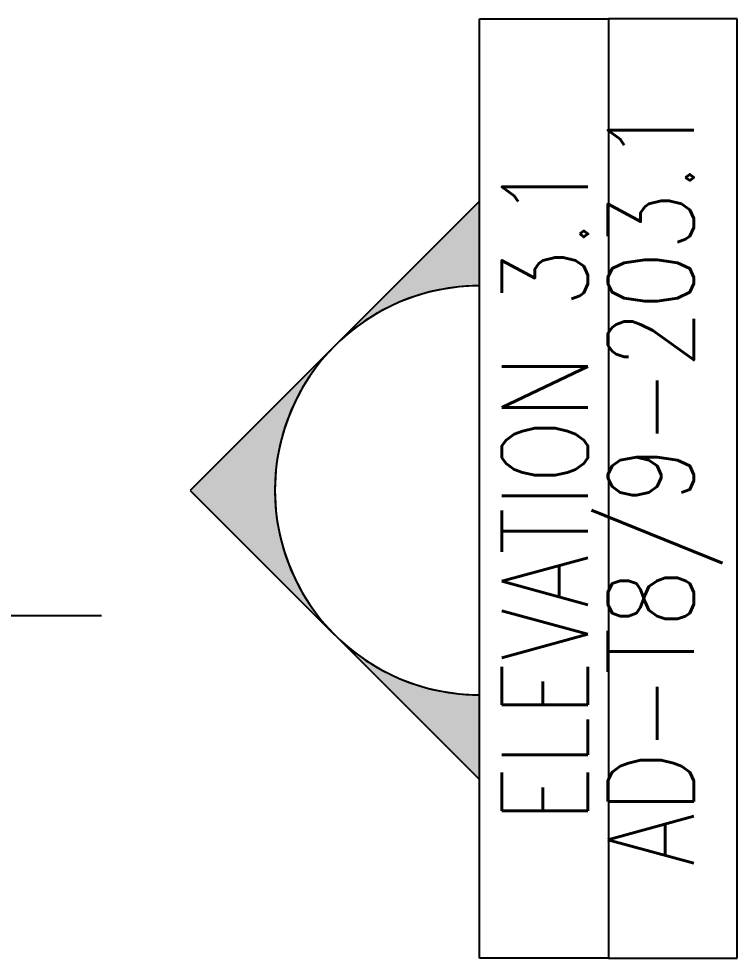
# Model space of a CAD drawing. Header units: millimetres. Extents: x 1180970 to 1231451, y -5737889 to -5695638.
# Drawn here: x 1217674 to 1220083, y -5726046 to -5722895 of the extents above; entities that cross this region are included whole.
import ezdxf

# ---------------------------------------------------------------- set-up
doc = ezdxf.new("R2010")
doc.units = ezdxf.units.MM
doc.header["$LTSCALE"] = 1000
doc.header["$MEASUREMENT"] = 0
doc.linetypes.add('AUDIT_D_120904163729-0', pattern=[0])
doc.linetypes.add('T8_REFUGE COLUMNS$0$CENTER2', pattern=[1.125, 0.75, -0.125, 0.125, -0.125])
doc.layers.get('0').update_dxf_attribs({"linetype": 'AUDIT_D_120904163729-0'})
doc.layers.add('T8(T9 IS SIMILAR) - GROUND FLOOR - DIMENSION & TEXTING$0$T8_REFUGE COLUMNS$0$a-section line', color=92, linetype='Continuous')
doc.layers.add('T8_REFUGE COLUMNS$0$A-CENTERLINE', color=193, linetype='T8_REFUGE COLUMNS$0$CENTER2')
doc.layers.add('T8(T9 IS SIMILAR) - GROUND FLOOR$0$D&W', color=8, linetype='Continuous', lineweight=25)
doc.styles.add('T8(T9 IS SIMILAR) - GROUND FLOOR - DIMENSION & TEXTING$0$T8_REFUGE COLUMNS$0$TEXT1', font='simplex.shx', dxfattribs={"width": 0.8})

# ---------------------------------------------------------------- blocks, each defined once
blk = doc.blocks.new('T8_REFUGE COLUMNS')
at = {"layer": 'T8_REFUGE COLUMNS$0$A-CENTERLINE'}
blk.add_line((1217951.315823076, -5724897.361309979), (1182156.903157666, -5724897.361309979), dxfattribs=at)
blk = doc.blocks.new('T8(T9 IS SIMILAR) - GROUND FLOOR')
at = {"layer": 'T8(T9 IS SIMILAR) - GROUND FLOOR$0$D&W', "linetype": 'ByBlock'}
blk.add_blockref('T8_REFUGE COLUMNS', (0, 0), dxfattribs=at)
blk = doc.blocks.new('T8(T9 IS SIMILAR) - GROUND FLOOR - DIMENSION & TEXTING')
at = {"layer": 'T8(T9 IS SIMILAR) - GROUND FLOOR - DIMENSION & TEXTING$0$T8_REFUGE COLUMNS$0$a-section line', "extrusion": (1.108004e-09, 6.5e-15, 1)}
h = blk.add_hatch(color=8, dxfattribs=at)
edge = h.paths.add_edge_path()
edge.add_line((1219218.770049977, -5723790.857694796), (1219218.770049971, -5723506.79003366))
edge.add_line((1219218.770049972, -5723506.79003366), (1218248.902388755, -5724476.657694899))
edge.add_line((1218248.902388754, -5724476.6576949), (1219218.770049987, -5725446.525356105))
edge.add_line((1219218.770049988, -5725446.525356104), (1219218.770049982, -5725162.457694969))
edge.add_ellipse((1219218.770049979, -5724476.657694883), major_axis=(-484.9338306081197, -484.9338306178915), ratio=0.9999999999999923, start_angle=-134.99999999999972, end_angle=45.00000000000023, ccw=False)
at = {"layer": 'T8(T9 IS SIMILAR) - GROUND FLOOR - DIMENSION & TEXTING$0$T8_REFUGE COLUMNS$0$a-section line', "linetype": 'Continuous'}
for p, q in [((1219218.770049925, -5722894.971044768, 0.4895635743047792), (1219650.77004999, -5722894.971044753, 0.4895630956602489)), ((1219218.770050105, -5726046.037009845, 0.4895635743178416), (1219218.770049925, -5722894.971044768, 0.4895635743047792)), ((1220082.770050057, -5722894.971044739, 0.4895626170158123), (1219650.77004999, -5722894.971044753, 0.4895630956602489)), ((1219650.77004999, -5722894.971044753, 0.4895630956602489), (1219650.770050178, -5726046.037009796, 0.4895630955996307)), ((1219650.77004999, -5722894.971044753, 0.4895630956602489), (1219650.770050178, -5726046.037009796, 0.4895630955996307)), ((1220082.770050241, -5726046.037009781, 0.4895626169551025), (1220082.770050057, -5722894.971044739, 0.4895626170158123)), ((1219218.770049921, -5723506.790033549, 0.4895635743160222), (1218248.902388709, -5724476.65769479, 0.4895646488850019)), ((1220082.770050105, -5723790.857694665, 0.4895626169888568), (1220082.770050098, -5723506.790033518, 0.4895626170120715)), ((1218248.902388709, -5724476.65769479, 0.4895646488850019), (1219218.770049947, -5725446.525356016, 0.4895635743224775)), ((1219650.770050178, -5726046.037009796, 0.4895630955996307), (1219218.770050105, -5726046.037009845, 0.4895635743178416)), ((1219650.770050178, -5726046.037009796, 0.4895630955996307), (1220082.770050241, -5726046.037009781, 0.4895626169551025))]:
    blk.add_line(p, q, dxfattribs=at)
at = {"layer": 'T8(T9 IS SIMILAR) - GROUND FLOOR - DIMENSION & TEXTING$0$T8_REFUGE COLUMNS$0$a-section line', "linetype": 'Continuous', "extrusion": (1.108003980729284e-09, 6.519270715892508e-15, 1)}
blk.add_ellipse((1219218.77004993, -5724476.657694764, 0.4895635743220299), major_axis=(-484.9338306178886, 484.9338306081182, 5.373054533e-07), ratio=0.9999999999999856, start_param=5.497787143782129, end_param=8.639379797371923, dxfattribs=at)
at = {"layer": 'T8(T9 IS SIMILAR) - GROUND FLOOR - DIMENSION & TEXTING$0$T8_REFUGE COLUMNS$0$a-section line', "extrusion": (1.108003977709306e-09, 6.477709306842599e-15, 0.9999999999999999)}
blk.add_ellipse((1219218.77004993, -5724476.657694764, 0.4895635743220299), major_axis=(-484.933830608124, -484.9338306178949, 5.373117545000002e-07), ratio=0.9999999999999872, start_param=3.926990816987247, end_param=7.06858347057704, dxfattribs=at)
at = {"layer": 'T8(T9 IS SIMILAR) - GROUND FLOOR - DIMENSION & TEXTING$0$T8_REFUGE COLUMNS$0$a-section line', "extrusion": (1.108004e-09, -6.5e-15, 1), "char_height": 288.0000000000001, "width": 3463.413954958072, "attachment_point": 5, "style": 'T8(T9 IS SIMILAR) - GROUND FLOOR - DIMENSION & TEXTING$0$T8_REFUGE COLUMNS$0$TEXT1'}
for s, insert, text_direction in [('AD-T8/9-203.1', (1219841.364840238, -5724458.857429941, 0.4895628528347704), (-5.79838e-11, 1, 6.5e-15)), ('ELEVATION 3.1', (1219438.075702228, -5724480.638504009, 0.4895633312992968), (-5.79836e-11, 1, 6.5e-15))]:
    blk.add_mtext(s, dxfattribs=dict(at, insert=insert, text_direction=text_direction))

msp = doc.modelspace()

# ---------------------------------------------------------------- block references
at = {"linetype": 'ByBlock'}
msp.add_blockref('T8(T9 IS SIMILAR) - GROUND FLOOR', (0, 0), dxfattribs=at)

# ---------------------------------------------------------------- next in the draw order: block references
msp.add_blockref('T8(T9 IS SIMILAR) - GROUND FLOOR - DIMENSION & TEXTING', (0, 0), dxfattribs=at)

doc.saveas('drawing.dxf')
